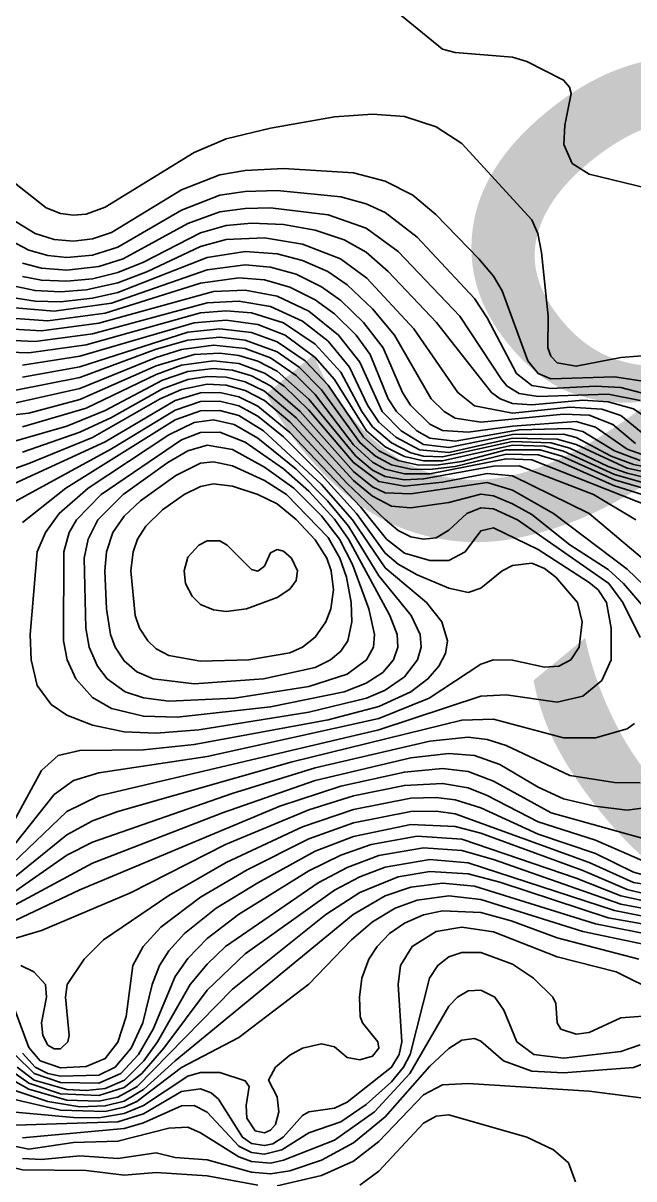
# Model space of a CAD drawing. Extents: x 474277 to 475042, y 254928 to 255625.
# Drawn here: x 474527.45 to 474534.8, y 255582.53 to 255596.45 of the extents above; entities that cross this region are included whole.
import ezdxf

# ---------------------------------------------------------------- set-up
doc = ezdxf.new("R2010")
doc.units = 0
doc.header["$MEASUREMENT"] = 0
doc.layers.add('BaseMapV2_DTM_export_MonNov09090547073261 — entities', color=1, linetype='CONTINUOUS')
doc.styles.get("Standard").update_dxf_attribs({"font": 'romans.shx'})

msp = doc.modelspace()

# ---------------------------------------------------------------- linework, layer by layer
at = {"layer": 'BaseMapV2_DTM_export_MonNov09090547073261 — entities', "color": 15, "linetype": 'Continuous', "true_color": 0xb7484b}
for points in [[(474535.106, 255594.426, 88.75), (474534.262, 255594.629, 88.75), (474534.06, 255594.758, 88.75), (474533.959, 255594.988, 88.75), (474533.969, 255595.218, 88.75), (474534.045, 255595.602, 88.75), (474534.027, 255595.678, 88.75), (474533.956, 255595.763, 88.75), (474533.513, 255595.985, 88.75), (474533.342, 255596.04, 88.75), (474532.652, 255596.095, 88.75), (474532.499, 255596.136, 88.75), (474531.56, 255596.905, 88.75)], [(474527.055, 255594.75, 88.75), (474527.724, 255594.222, 88.75), (474527.898, 255594.155, 88.75), (474528.052, 255594.136, 88.75), (474528.205, 255594.149, 88.75), (474528.435, 255594.231, 88.75), (474529.508, 255594.889, 88.75), (474529.892, 255595.055, 88.75), (474530.428, 255595.185, 88.75), (474531.195, 255595.319, 88.75), (474531.655, 255595.35, 88.75), (474532.039, 255595.324, 88.75), (474532.422, 255595.2, 88.75), (474532.729, 255594.997, 88.75), (474533.572, 255594.08, 88.75), (474533.644, 255593.915, 88.75), (474533.688, 255593.685, 88.75), (474533.771, 255592.918, 88.75), (474533.766, 255592.535, 88.75), (474533.802, 255592.437, 88.75), (474533.879, 255592.358, 88.75), (474534.109, 255592.315, 88.75), (474534.646, 255592.422, 88.75), (474535.259, 255592.47, 88.75)], [(474526.825, 255594.379, 89), (474527.591, 255593.913, 89), (474527.821, 255593.84, 89), (474528.052, 255593.822, 89), (474528.282, 255593.85, 89), (474528.512, 255593.928, 89), (474529.355, 255594.44, 89), (474529.815, 255594.621, 89), (474530.122, 255594.673, 89), (474530.582, 255594.699, 89), (474531.425, 255594.646, 89), (474531.809, 255594.545, 89), (474532.139, 255594.375, 89), (474532.418, 255594.145, 89), (474532.937, 255593.608, 89), (474533.112, 255593.401, 89), (474533.215, 255593.225, 89), (474533.524, 255592.381, 89), (474533.649, 255592.228, 89), (474533.802, 255592.163, 89), (474534.569, 255592.187, 89), (474535.412, 255592.058, 89)], [(474526.671, 255594.157, 89.25), (474527.515, 255593.713, 89.25), (474527.745, 255593.648, 89.25), (474527.975, 255593.626, 89.25), (474528.282, 255593.654, 89.25), (474528.588, 255593.749, 89.25), (474529.355, 255594.197, 89.25), (474529.815, 255594.374, 89.25), (474530.122, 255594.421, 89.25), (474530.505, 255594.432, 89.25), (474531.272, 255594.355, 89.25), (474531.579, 255594.271, 89.25), (474531.809, 255594.166, 89.25), (474532.192, 255593.871, 89.25), (474532.882, 255593.131, 89.25), (474533.035, 255592.898, 89.25), (474533.388, 255592.228, 89.25), (474533.572, 255592.082, 89.25), (474533.802, 255592.047, 89.25), (474534.339, 255592.076, 89.25), (474534.646, 255592.06, 89.25), (474535.412, 255591.86, 89.25)], [(474527.438, 255593.557, 89.5), (474527.668, 255593.496, 89.5), (474527.975, 255593.472, 89.5), (474528.358, 255593.517, 89.5), (474528.651, 255593.608, 89.5), (474529.432, 255594.035, 89.5), (474529.815, 255594.174, 89.5), (474530.122, 255594.217, 89.5), (474530.428, 255594.222, 89.5), (474531.119, 255594.138, 89.5), (474531.579, 255593.979, 89.5), (474531.962, 255593.699, 89.5), (474532.708, 255592.918, 89.5), (474533.211, 255592.151, 89.5), (474533.276, 255592.075, 89.5), (474533.419, 255591.985, 89.5), (474533.649, 255591.95, 89.5), (474534.492, 255591.98, 89.5), (474534.876, 255591.901, 89.5)], [(474527.438, 255593.398, 89.75), (474527.668, 255593.352, 89.75), (474527.975, 255593.338, 89.75), (474528.282, 255593.369, 89.75), (474528.588, 255593.446, 89.75), (474528.895, 255593.57, 89.75), (474529.585, 255593.923, 89.75), (474529.892, 255594.01, 89.75), (474530.198, 255594.04, 89.75), (474530.582, 255594.021, 89.75), (474530.965, 255593.954, 89.75), (474531.313, 255593.838, 89.75), (474531.579, 255593.688, 89.75), (474531.845, 255593.455, 89.75), (474532.426, 255592.841, 89.75), (474533.087, 255591.998, 89.75), (474533.193, 255591.921, 89.75), (474533.342, 255591.866, 89.75), (474533.572, 255591.85, 89.75), (474534.186, 255591.907, 89.75), (474534.492, 255591.886, 89.75), (474534.799, 255591.801, 89.75), (474535.074, 255591.615, 89.75)], [(474527.285, 255593.292, 90), (474527.591, 255593.227, 90), (474527.898, 255593.211, 90), (474528.205, 255593.236, 90), (474528.588, 255593.321, 90), (474528.945, 255593.455, 90), (474529.585, 255593.756, 90), (474529.892, 255593.842, 90), (474530.352, 255593.863, 90), (474530.812, 255593.787, 90), (474531.27, 255593.608, 90), (474531.585, 255593.378, 90), (474532.151, 255592.765, 90), (474532.682, 255591.998, 90), (474532.882, 255591.837, 90), (474533.342, 255591.75, 90), (474534.032, 255591.824, 90), (474534.416, 255591.8, 90), (474534.646, 255591.722, 90), (474534.952, 255591.474, 90)], [(474527.285, 255593.148, 90.25), (474527.591, 255593.1, 90.25), (474527.898, 255593.093, 90.25), (474528.282, 255593.134, 90.25), (474528.588, 255593.204, 90.25), (474529.662, 255593.625, 90.25), (474530.122, 255593.699, 90.25), (474530.505, 255593.669, 90.25), (474530.812, 255593.589, 90.25), (474531.115, 255593.455, 90.25), (474531.349, 255593.294, 90.25), (474531.655, 255593.006, 90.25), (474531.92, 255592.688, 90.25), (474532.362, 255591.921, 90.25), (474532.517, 255591.768, 90.25), (474532.652, 255591.69, 90.25), (474532.959, 255591.64, 90.25), (474533.956, 255591.737, 90.25), (474534.262, 255591.726, 90.25), (474534.549, 255591.615, 90.25), (474534.822, 255591.385, 90.25)], [(474527.208, 255593.029, 90.5), (474527.821, 255592.978, 90.5), (474528.512, 255593.075, 90.5), (474529.662, 255593.476, 90.5), (474530.122, 255593.537, 90.5), (474530.428, 255593.509, 90.5), (474530.735, 255593.423, 90.5), (474531.042, 255593.272, 90.5), (474531.272, 255593.106, 90.5), (474531.548, 255592.841, 90.5), (474531.784, 255592.535, 90.5), (474532.016, 255591.998, 90.5), (474532.111, 255591.845, 90.5), (474532.345, 255591.616, 90.5), (474532.499, 255591.541, 90.5), (474532.805, 255591.52, 90.5), (474533.342, 255591.595, 90.5), (474534.109, 255591.651, 90.5), (474534.339, 255591.582, 90.5), (474534.722, 255591.317, 90.5), (474534.959, 255591.231, 90.5)], [(474527.131, 255592.908, 90.75), (474527.745, 255592.863, 90.75), (474528.435, 255592.955, 90.75), (474529.585, 255593.314, 90.75), (474530.045, 255593.382, 90.75), (474530.352, 255593.356, 90.75), (474530.659, 255593.269, 90.75), (474530.965, 255593.114, 90.75), (474531.195, 255592.946, 90.75), (474531.456, 255592.688, 90.75), (474531.626, 255592.458, 90.75), (474531.843, 255591.921, 90.75), (474531.944, 255591.768, 90.75), (474532.187, 255591.538, 90.75), (474532.345, 255591.447, 90.75), (474532.652, 255591.414, 90.75), (474533.419, 255591.548, 90.75), (474534.032, 255591.567, 90.75), (474534.186, 255591.529, 90.75), (474534.569, 255591.297, 90.75), (474534.876, 255591.178, 90.75)], [(474527.055, 255592.779, 91), (474527.668, 255592.741, 91), (474528.358, 255592.833, 91), (474529.738, 255593.215, 91), (474530.122, 255593.231, 91), (474530.505, 255593.158, 91), (474530.889, 255592.979, 91), (474531.246, 255592.688, 91), (474531.502, 255592.365, 91), (474531.772, 255591.768, 91), (474531.999, 255591.538, 91), (474532.269, 255591.373, 91), (474532.575, 255591.335, 91), (474533.342, 255591.493, 91), (474533.956, 255591.495, 91), (474534.109, 255591.458, 91), (474534.527, 255591.231, 91), (474534.799, 255591.131, 91), (474535.259, 255591.039, 91)], [(474526.901, 255592.496, 91.5), (474527.515, 255592.475, 91.5), (474528.205, 255592.575, 91.5), (474529.585, 255592.958, 91.5), (474529.892, 255592.984, 91.5), (474530.198, 255592.958, 91.5), (474530.582, 255592.838, 91.5), (474530.965, 255592.581, 91.5), (474531.272, 255592.242, 91.5), (474531.525, 255591.768, 91.5), (474531.655, 255591.587, 91.5), (474531.885, 255591.391, 91.5), (474532.115, 255591.273, 91.5), (474532.269, 255591.231, 91.5), (474532.499, 255591.222, 91.5), (474533.342, 255591.407, 91.5), (474533.802, 255591.393, 91.5), (474534.032, 255591.329, 91.5), (474534.492, 255591.107, 91.5), (474534.722, 255591.028, 91.5), (474535.336, 255590.878, 91.5)], [(474526.978, 255592.641, 91.25), (474527.591, 255592.612, 91.25), (474528.282, 255592.707, 91.25), (474529.662, 255593.08, 91.25), (474530.045, 255593.101, 91.25), (474530.428, 255593.035, 91.25), (474530.812, 255592.859, 91.25), (474531.119, 255592.617, 91.25), (474531.379, 255592.305, 91.25), (474531.595, 255591.845, 91.25), (474531.732, 255591.642, 91.25), (474531.937, 255591.461, 91.25), (474532.222, 255591.308, 91.25), (474532.575, 255591.278, 91.25), (474533.342, 255591.448, 91.25), (474533.879, 255591.438, 91.25), (474534.109, 255591.372, 91.25), (474534.722, 255591.089, 91.25), (474535.336, 255590.954, 91.25)], [(474527.438, 255592.33, 91.75), (474528.128, 255592.436, 91.75), (474529.508, 255592.84, 91.75), (474529.892, 255592.872, 91.75), (474530.275, 255592.819, 91.75), (474530.604, 255592.688, 91.75), (474530.965, 255592.421, 91.75), (474531.195, 255592.157, 91.75), (474531.584, 255591.538, 91.75), (474531.809, 255591.343, 91.75), (474532.039, 255591.226, 91.75), (474532.269, 255591.176, 91.75), (474532.499, 255591.177, 91.75), (474533.342, 255591.364, 91.75), (474533.726, 255591.351, 91.75), (474533.956, 255591.291, 91.75), (474534.569, 255591.013, 91.75), (474535.683, 255590.694, 91.75)], [(474527.438, 255592.183, 92), (474528.128, 255592.309, 92), (474529.432, 255592.726, 92), (474529.815, 255592.766, 92), (474530.198, 255592.722, 92), (474530.505, 255592.611, 92), (474530.843, 255592.381, 92), (474531.119, 255592.089, 92), (474531.547, 255591.461, 92), (474531.732, 255591.298, 92), (474531.962, 255591.179, 92), (474532.192, 255591.128, 92), (474532.422, 255591.125, 92), (474532.729, 255591.169, 92), (474533.265, 255591.308, 92), (474533.672, 255591.308, 92), (474533.936, 255591.231, 92), (474534.569, 255590.947, 92), (474535.176, 255590.771, 92)], [(474527.361, 255592.026, 92.25), (474528.128, 255592.178, 92.25), (474529.048, 255592.522, 92.25), (474529.432, 255592.628, 92.25), (474529.815, 255592.665, 92.25), (474530.122, 255592.63, 92.25), (474530.505, 255592.49, 92.25), (474530.771, 255592.305, 92.25), (474531.042, 255592.029, 92.25), (474531.502, 255591.397, 92.25), (474531.691, 255591.231, 92.25), (474531.885, 255591.128, 92.25), (474532.115, 255591.077, 92.25), (474532.345, 255591.073, 92.25), (474532.652, 255591.109, 92.25), (474533.265, 255591.258, 92.25), (474533.649, 255591.249, 92.25), (474533.879, 255591.178, 92.25), (474534.569, 255590.873, 92.25), (474535.106, 255590.705, 92.25)], [(474527.361, 255591.875, 92.5), (474528.128, 255592.046, 92.5), (474529.048, 255592.422, 92.5), (474529.355, 255592.517, 92.5), (474529.738, 255592.569, 92.5), (474530.122, 255592.527, 92.5), (474530.428, 255592.415, 92.5), (474530.735, 255592.203, 92.5), (474530.965, 255591.973, 92.5), (474531.425, 255591.37, 92.5), (474531.655, 255591.16, 92.5), (474531.809, 255591.074, 92.5), (474532.039, 255591.02, 92.5), (474532.345, 255591.021, 92.5), (474533.265, 255591.2, 92.5), (474533.572, 255591.187, 92.5), (474535.016, 255590.618, 92.5)], [(474526.748, 255591.664, 92.75), (474527.515, 255591.75, 92.75), (474528.128, 255591.913, 92.75), (474529.048, 255592.32, 92.75), (474529.508, 255592.455, 92.75), (474529.815, 255592.474, 92.75), (474530.045, 255592.445, 92.75), (474530.275, 255592.375, 92.75), (474530.505, 255592.255, 92.75), (474530.889, 255591.92, 92.75), (474531.455, 255591.231, 92.75), (474531.655, 255591.063, 92.75), (474531.809, 255590.987, 92.75), (474532.039, 255590.948, 92.75), (474532.269, 255590.957, 92.75), (474533.112, 255591.112, 92.75), (474533.419, 255591.114, 92.75), (474534.314, 255590.771, 92.75), (474534.827, 255590.464, 92.75)], [(474527.361, 255591.417, 93.25), (474527.975, 255591.595, 93.25), (474528.435, 255591.784, 93.25), (474529.125, 255592.147, 93.25), (474529.432, 255592.252, 93.25), (474529.738, 255592.289, 93.25), (474529.968, 255592.267, 93.25), (474530.198, 255592.198, 93.25), (474530.428, 255592.078, 93.25), (474530.785, 255591.768, 93.25), (474531.425, 255591.047, 93.25), (474531.655, 255590.864, 93.25), (474531.809, 255590.792, 93.25), (474532.115, 255590.777, 93.25), (474533.035, 255590.915, 93.25), (474533.342, 255590.821, 93.25), (474533.833, 255590.541, 93.25), (474534.722, 255589.872, 93.25), (474535.029, 255589.574, 93.25)], [(474527.438, 255591.586, 93), (474528.205, 255591.81, 93), (474529.048, 255592.216, 93), (474529.355, 255592.328, 93), (474529.738, 255592.382, 93), (474530.045, 255592.347, 93), (474530.352, 255592.232, 93), (474530.592, 255592.075, 93), (474530.889, 255591.786, 93), (474531.424, 255591.155, 93), (474531.732, 255590.925, 93), (474532.039, 255590.869, 93), (474532.499, 255590.917, 93), (474533.035, 255591.023, 93), (474533.342, 255590.996, 93), (474534.262, 255590.542, 93), (474535.259, 255589.704, 93)], [(474527.438, 255591.28, 93.5), (474528.128, 255591.52, 93.5), (474528.512, 255591.698, 93.5), (474529.125, 255592.043, 93.5), (474529.432, 255592.156, 93.5), (474529.662, 255592.193, 93.5), (474529.892, 255592.184, 93.5), (474530.122, 255592.126, 93.5), (474530.352, 255592.015, 93.5), (474530.735, 255591.693, 93.5), (474531.425, 255590.939, 93.5), (474531.655, 255590.75, 93.5), (474531.885, 255590.63, 93.5), (474532.115, 255590.611, 93.5), (474532.575, 255590.675, 93.5), (474532.959, 255590.776, 93.5), (474533.112, 255590.754, 93.5), (474533.342, 255590.659, 93.5), (474533.572, 255590.529, 93.5), (474534.032, 255590.165, 93.5), (474534.492, 255589.865, 93.5), (474534.678, 255589.698, 93.5), (474534.952, 255589.38, 93.5)], [(474526.748, 255590.87, 93.75), (474527.515, 255591.143, 93.75), (474528.282, 255591.458, 93.75), (474529.097, 255591.921, 93.75), (474529.355, 255592.035, 93.75), (474529.662, 255592.099, 93.75), (474529.892, 255592.088, 93.75), (474530.122, 255592.024, 93.75), (474530.352, 255591.902, 93.75), (474530.659, 255591.644, 93.75), (474531.349, 255590.903, 93.75), (474531.809, 255590.47, 93.75), (474531.962, 255590.338, 93.75), (474532.115, 255590.261, 93.75), (474532.269, 255590.232, 93.75), (474532.422, 255590.25, 93.75), (474532.575, 255590.34, 93.75), (474532.792, 255590.541, 93.75), (474532.959, 255590.61, 93.75), (474533.112, 255590.597, 93.75), (474533.4, 255590.464, 93.75), (474534.499, 255589.698, 93.75), (474534.669, 255589.468, 93.75), (474534.876, 255589.049, 93.75)], [(474526.886, 255590.694, 94), (474528.435, 255591.406, 94), (474529.278, 255591.901, 94), (474529.585, 255591.994, 94), (474529.815, 255591.999, 94), (474530.045, 255591.948, 94), (474530.275, 255591.836, 94), (474530.659, 255591.517, 94), (474531.514, 255590.618, 94), (474531.823, 255590.234, 94), (474532.039, 255590.064, 94), (474532.345, 255589.975, 94), (474532.575, 255589.977, 94), (474532.77, 255590.081, 94), (474532.959, 255590.331, 94), (474533.112, 255590.37, 94), (474533.649, 255590.107, 94), (474534.262, 255589.712, 94), (474534.372, 255589.621, 94), (474534.472, 255589.468, 94), (474534.53, 255589.161, 94), (474534.529, 255588.778, 94), (474534.416, 255588.529, 94), (474534.186, 255588.341, 94), (474533.879, 255588.269, 94), (474533.265, 255588.356, 94), (474532.959, 255588.34, 94), (474531.73, 255587.934, 94), (474528.358, 255587.139, 94), (474527.975, 255586.95, 94), (474527.321, 255586.324, 94)], [(474526.943, 255590.464, 94.25), (474528.512, 255591.319, 94.25), (474529.278, 255591.788, 94.25), (474529.585, 255591.89, 94.25), (474529.815, 255591.896, 94.25), (474530.045, 255591.839, 94.25), (474530.275, 255591.715, 94.25), (474530.582, 255591.463, 94.25), (474531.042, 255591.006, 94.25), (474531.463, 255590.541, 94.25), (474531.809, 255590.063, 94.25), (474531.962, 255589.929, 94.25), (474532.192, 255589.804, 94.25), (474532.575, 255589.64, 94.25), (474532.805, 255589.59, 94.25), (474532.959, 255589.64, 94.25), (474533.217, 255589.851, 94.25), (474533.342, 255589.916, 94.25), (474533.572, 255589.941, 94.25), (474533.726, 255589.88, 94.25), (474533.861, 255589.774, 94.25), (474534.125, 255589.468, 94.25), (474534.178, 255589.238, 94.25), (474534.142, 255588.931, 94.25), (474534.042, 255588.778, 94.25), (474533.899, 255588.701, 94.25), (474533.726, 255588.689, 94.25), (474533.342, 255588.773, 94.25), (474533.112, 255588.78, 94.25), (474532.959, 255588.728, 94.25), (474532.338, 255588.318, 94.25), (474531.732, 255588.072, 94.25), (474529.662, 255587.615, 94.25), (474528.358, 255587.416, 94.25), (474528.052, 255587.324, 94.25), (474527.821, 255587.156, 94.25), (474527.344, 255586.554, 94.25)], [(474527.438, 255590.433, 94.5), (474527.962, 255590.848, 94.5), (474529.278, 255591.668, 94.5), (474529.585, 255591.778, 94.5), (474529.815, 255591.784, 94.5), (474530.045, 255591.72, 94.5), (474530.341, 255591.538, 94.5), (474531.042, 255590.89, 94.5), (474531.415, 255590.464, 94.5), (474531.809, 255589.888, 94.5), (474532.305, 255589.468, 94.5), (474532.49, 255589.238, 94.5), (474532.557, 255589.008, 94.5), (474532.533, 255588.854, 94.5), (474532.454, 255588.701, 94.5), (474532.321, 255588.548, 94.5), (474532.117, 255588.394, 94.5), (474531.732, 255588.216, 94.5), (474531.119, 255588.057, 94.5), (474529.508, 255587.758, 94.5), (474528.895, 255587.694, 94.5), (474528.128, 255587.688, 94.5), (474527.867, 255587.627, 94.5), (474527.668, 255587.445, 94.5), (474527.265, 255586.707, 94.5)], [(474529.562, 255587.934, 94.75), (474529.048, 255587.896, 94.75), (474528.665, 255587.912, 94.75), (474528.282, 255587.991, 94.75), (474527.975, 255588.113, 94.75), (474527.783, 255588.241, 94.75), (474527.617, 255588.471, 94.75), (474527.544, 255588.778, 94.75), (474527.532, 255589.084, 94.75), (474527.617, 255590.081, 94.75), (474527.717, 255590.311, 94.75), (474527.883, 255590.541, 94.75), (474528.232, 255590.848, 94.75), (474529.202, 255591.49, 94.75), (474529.508, 255591.636, 94.75), (474529.738, 255591.668, 94.75), (474529.989, 255591.615, 94.75), (474530.275, 255591.448, 94.75), (474530.735, 255591.075, 94.75), (474531.113, 255590.694, 94.75), (474531.367, 255590.388, 94.75), (474531.732, 255589.792, 94.75), (474532.12, 255589.314, 94.75), (474532.227, 255589.084, 94.75), (474532.239, 255588.931, 94.75), (474532.196, 255588.778, 94.75), (474532.039, 255588.575, 94.75), (474531.809, 255588.415, 94.75), (474531.583, 255588.318, 94.75), (474530.889, 255588.148, 94.75), (474529.562, 255587.934, 94.75)], [(474529.301, 255588.087, 95), (474528.895, 255588.1, 95), (474528.512, 255588.193, 95), (474528.282, 255588.325, 95), (474528.08, 255588.548, 95), (474527.979, 255588.778, 95), (474527.933, 255589.008, 95), (474527.936, 255590.081, 95), (474528.003, 255590.311, 95), (474528.091, 255590.464, 95), (474528.388, 255590.771, 95), (474529.355, 255591.428, 95), (474529.585, 255591.516, 95), (474529.815, 255591.522, 95), (474530.122, 255591.402, 95), (474530.582, 255591.08, 95), (474530.889, 255590.809, 95), (474531.195, 255590.474, 95), (474531.365, 255590.234, 95), (474531.862, 255589.314, 95), (474531.952, 255589.084, 95), (474531.96, 255588.931, 95), (474531.908, 255588.778, 95), (474531.778, 255588.624, 95), (474531.579, 255588.496, 95), (474531.315, 255588.394, 95), (474530.428, 255588.212, 95), (474529.301, 255588.087, 95)], [(474529.992, 255588.318, 95.25), (474529.202, 255588.28, 95.25), (474528.895, 255588.32, 95.25), (474528.677, 255588.394, 95.25), (474528.461, 255588.548, 95.25), (474528.341, 255588.701, 95.25), (474528.244, 255588.931, 95.25), (474528.201, 255589.161, 95.25), (474528.183, 255590.004, 95.25), (474528.23, 255590.234, 95.25), (474528.348, 255590.464, 95.25), (474528.653, 255590.771, 95.25), (474529.191, 255591.155, 95.25), (474529.432, 255591.296, 95.25), (474529.662, 255591.364, 95.25), (474529.968, 255591.313, 95.25), (474530.352, 255591.098, 95.25), (474530.707, 255590.848, 95.25), (474531.042, 255590.512, 95.25), (474531.258, 255590.234, 95.25), (474531.415, 255589.928, 95.25), (474531.611, 255589.391, 95.25), (474531.679, 255589.084, 95.25), (474531.666, 255588.931, 95.25), (474531.582, 255588.778, 95.25), (474531.349, 255588.606, 95.25), (474530.889, 255588.456, 95.25), (474529.992, 255588.318, 95.25)], [(474530.341, 255588.548, 95.5), (474529.508, 255588.488, 95.5), (474529.015, 255588.548, 95.5), (474528.818, 255588.634, 95.5), (474528.665, 255588.765, 95.5), (474528.555, 255588.931, 95.5), (474528.5, 255589.084, 95.5), (474528.45, 255589.391, 95.5), (474528.432, 255589.851, 95.5), (474528.453, 255590.081, 95.5), (474528.528, 255590.311, 95.5), (474528.665, 255590.51, 95.5), (474528.861, 255590.694, 95.5), (474529.287, 255591.001, 95.5), (474529.585, 255591.146, 95.5), (474529.738, 255591.165, 95.5), (474529.968, 255591.117, 95.5), (474530.352, 255590.937, 95.5), (474530.619, 255590.771, 95.5), (474531.119, 255590.254, 95.5), (474531.261, 255590.004, 95.5), (474531.342, 255589.774, 95.5), (474531.398, 255589.468, 95.5), (474531.405, 255589.238, 95.5), (474531.356, 255589.008, 95.5), (474531.272, 255588.881, 95.5), (474531.15, 255588.778, 95.5), (474530.965, 255588.687, 95.5), (474530.341, 255588.548, 95.5)], [(474530.164, 255588.778, 95.75), (474529.585, 255588.761, 95.75), (474529.202, 255588.831, 95.75), (474529.048, 255588.913, 95.75), (474528.947, 255589.008, 95.75), (474528.85, 255589.161, 95.75), (474528.798, 255589.314, 95.75), (474528.743, 255589.851, 95.75), (474528.771, 255590.081, 95.75), (474528.825, 255590.234, 95.75), (474528.925, 255590.388, 95.75), (474529.125, 255590.584, 95.75), (474529.385, 255590.771, 95.75), (474529.585, 255590.868, 95.75), (474529.738, 255590.897, 95.75), (474529.968, 255590.871, 95.75), (474530.275, 255590.77, 95.75), (474530.505, 255590.656, 95.75), (474530.735, 255590.47, 95.75), (474530.965, 255590.223, 95.75), (474531.105, 255590.004, 95.75), (474531.158, 255589.851, 95.75), (474531.185, 255589.621, 95.75), (474531.152, 255589.391, 95.75), (474531.094, 255589.238, 95.75), (474530.965, 255589.051, 95.75), (474530.812, 255588.931, 95.75), (474530.659, 255588.864, 95.75), (474530.164, 255588.778, 95.75)], [(474530.136, 255589.391, 96), (474529.892, 255589.362, 96), (474529.738, 255589.38, 96), (474529.585, 255589.447, 96), (474529.481, 255589.544, 96), (474529.403, 255589.698, 96), (474529.386, 255589.851, 96), (474529.432, 255590.014, 96), (474529.562, 255590.158, 96), (474529.662, 255590.211, 96), (474529.815, 255590.211, 96), (474529.904, 255590.158, 96), (474530.198, 255589.868, 96), (474530.275, 255589.845, 96), (474530.352, 255589.908, 96), (474530.428, 255590.066, 96), (474530.505, 255590.106, 96), (474530.582, 255590.088, 96), (474530.678, 255590.004, 96), (474530.753, 255589.851, 96), (474530.735, 255589.736, 96), (474530.659, 255589.63, 96), (474530.505, 255589.529, 96), (474530.136, 255589.391, 96)], [(474534.809, 255588.011, 93.75), (474534.722, 255587.948, 93.75), (474534.339, 255587.84, 93.75), (474533.956, 255587.838, 93.75), (474533.112, 255588.062, 93.75), (474532.729, 255588.05, 93.75), (474530.686, 255587.551, 93.75), (474528.588, 255586.95, 93.75), (474528.282, 255586.838, 93.75), (474527.975, 255586.67, 93.75), (474527.359, 255586.171, 93.75), (474526.886, 255585.864, 93.75), (474526.211, 255585.532, 93.75), (474525.633, 255585.327, 93.75)], [(474534.876, 255587.297, 93.5), (474534.569, 255587.299, 93.5), (474534.032, 255587.384, 93.5), (474533.265, 255587.747, 93.5), (474533.035, 255587.819, 93.5), (474532.805, 255587.846, 93.5), (474532.345, 255587.797, 93.5), (474530.965, 255587.478, 93.5), (474529.964, 255587.167, 93.5), (474528.282, 255586.583, 93.5), (474527.975, 255586.424, 93.5), (474527.361, 255585.997, 93.5), (474526.901, 255585.734, 93.5), (474526.211, 255585.423, 93.5), (474525.656, 255585.25, 93.5)], [(474535.106, 255587.021, 93.25), (474534.722, 255586.966, 93.25), (474534.333, 255587.014, 93.25), (474533.956, 255587.104, 93.25), (474533.649, 255587.243, 93.25), (474533.189, 255587.517, 93.25), (474532.882, 255587.626, 93.25), (474532.575, 255587.651, 93.25), (474532.115, 255587.596, 93.25), (474530.965, 255587.326, 93.25), (474529.849, 255586.937, 93.25), (474528.282, 255586.329, 93.25), (474526.989, 255585.634, 93.25)], [(474535.029, 255586.596, 93), (474533.806, 255586.937, 93), (474533.112, 255587.317, 93), (474532.805, 255587.435, 93), (474532.499, 255587.469, 93), (474532.039, 255587.426, 93), (474531.272, 255587.256, 93), (474530.537, 255587.014, 93), (474528.128, 255586.006, 93), (474527.208, 255585.57, 93), (474526.288, 255585.225, 93), (474525.905, 255585.115, 93), (474525.598, 255585.08, 93), (474525.368, 255585.092, 93), (474524.754, 255585.245, 93), (474524.141, 255585.339, 93), (474523.528, 255585.55, 93), (474523.374, 255585.565, 93), (474523.144, 255585.529, 93), (474522.838, 255585.373, 93), (474522.643, 255585.174, 93), (474522.51, 255584.944, 93), (474522.323, 255584.484, 93), (474522.26, 255584.407, 93)], [(474535.029, 255586.305, 92.75), (474534.339, 255586.606, 92.75), (474533.649, 255586.827, 92.75), (474533.035, 255587.146, 92.75), (474532.805, 255587.237, 92.75), (474532.499, 255587.289, 92.75), (474532.039, 255587.265, 92.75), (474531.425, 255587.139, 92.75), (474530.889, 255586.972, 92.75), (474529.886, 255586.554, 92.75), (474528.742, 255585.972, 92.75), (474527.668, 255585.519, 92.75), (474525.981, 255585.021, 92.75)], [(474535.029, 255586.155, 92.5), (474534.799, 255586.222, 92.5), (474534.339, 255586.447, 92.5), (474533.649, 255586.678, 92.5), (474532.959, 255586.996, 92.5), (474532.652, 255587.093, 92.5), (474532.422, 255587.121, 92.5), (474532.115, 255587.111, 92.5), (474531.425, 255586.977, 92.5), (474530.812, 255586.767, 92.5), (474529.892, 255586.338, 92.5), (474529.201, 255585.941, 92.5), (474528.416, 255585.404, 92.5), (474528.181, 255585.174, 92.5), (474527.976, 255584.867, 92.5), (474527.958, 255584.714, 92.5), (474528.002, 255584.254, 92.5), (474527.986, 255584.177, 92.5), (474527.898, 255584.093, 92.5), (474527.821, 255584.091, 92.5), (474527.745, 255584.137, 92.5), (474527.684, 255584.254, 92.5), (474527.667, 255584.407, 92.5), (474527.728, 255584.714, 92.5), (474527.716, 255584.867, 92.5), (474527.574, 255585.02, 92.5), (474527.419, 255585.097, 92.5)], [(474535.259, 255586.022, 92.25), (474534.799, 255586.097, 92.25), (474534.262, 255586.339, 92.25), (474532.652, 255586.925, 92.25), (474532.422, 255586.955, 92.25), (474532.115, 255586.95, 92.25), (474531.425, 255586.813, 92.25), (474530.889, 255586.622, 92.25), (474530.144, 255586.247, 92.25), (474529.585, 255585.919, 92.25), (474529.106, 255585.557, 92.25), (474528.891, 255585.327, 92.25), (474528.767, 255585.097, 92.25), (474528.688, 255584.484, 92.25), (474528.588, 255584.174, 92.25), (474528.435, 255583.975, 92.25), (474528.205, 255583.881, 92.25), (474527.898, 255583.862, 92.25), (474527.653, 255583.947, 92.25), (474527.515, 255584.11, 92.25), (474527.321, 255584.637, 92.25)], [(474534.952, 255585.956, 92), (474534.722, 255586.013, 92), (474534.186, 255586.242, 92), (474532.959, 255586.689, 92), (474532.652, 255586.772, 92), (474532.115, 255586.794, 92), (474531.425, 255586.652, 92), (474530.965, 255586.472, 92), (474530.272, 255586.094, 92), (474529.773, 255585.787, 92), (474529.392, 255585.48, 92), (474529.202, 255585.272, 92), (474529.09, 255585.097, 92), (474529.002, 255584.867, 92), (474528.887, 255584.407, 92), (474528.747, 255584.1, 92), (474528.555, 255583.87, 92), (474528.358, 255583.777, 92), (474527.898, 255583.763, 92), (474527.745, 255583.795, 92), (474527.591, 255583.873, 92), (474527.438, 255584.039, 92)], [(474535.029, 255585.853, 91.75), (474534.646, 255585.936, 91.75), (474534.109, 255586.15, 91.75), (474532.729, 255586.617, 91.75), (474532.192, 255586.653, 91.75), (474531.637, 255586.554, 91.75), (474531.272, 255586.426, 91.75), (474530.889, 255586.235, 91.75), (474530.039, 255585.711, 91.75), (474529.662, 255585.421, 91.75), (474529.432, 255585.181, 91.75), (474529.278, 255584.963, 91.75), (474529.013, 255584.33, 91.75), (474528.837, 255584.024, 91.75), (474528.624, 255583.794, 91.75), (474528.358, 255583.68, 91.75), (474527.898, 255583.685, 91.75), (474527.578, 255583.794, 91.75), (474527.347, 255584.024, 91.75)], [(474535.029, 255585.762, 91.5), (474534.646, 255585.836, 91.5), (474533.112, 255586.374, 91.5), (474532.729, 255586.481, 91.5), (474532.269, 255586.513, 91.5), (474531.732, 255586.42, 91.5), (474531.349, 255586.278, 91.5), (474530.999, 255586.094, 91.5), (474529.885, 255585.327, 91.5), (474529.662, 255585.114, 91.5), (474529.46, 255584.867, 91.5), (474529.066, 255584.177, 91.5), (474528.9, 255583.947, 91.5), (474528.666, 255583.717, 91.5), (474528.435, 255583.615, 91.5), (474528.205, 255583.59, 91.5), (474527.975, 255583.604, 91.5), (474527.581, 255583.717, 91.5), (474527.376, 255583.87, 91.5)], [(474535.029, 255585.668, 91.25), (474534.569, 255585.757, 91.25), (474532.805, 255586.332, 91.25), (474532.345, 255586.372, 91.25), (474531.809, 255586.281, 91.25), (474531.502, 255586.166, 91.25), (474531.195, 255586.004, 91.25), (474530.122, 255585.236, 91.25), (474529.662, 255584.801, 91.25), (474529.141, 255584.1, 91.25), (474528.876, 255583.794, 91.25), (474528.665, 255583.625, 91.25), (474528.358, 255583.529, 91.25), (474527.898, 255583.552, 91.25), (474527.515, 255583.68, 91.25), (474527.353, 255583.794, 91.25)], [(474535.106, 255585.562, 91), (474534.492, 255585.672, 91), (474533.189, 255586.102, 91), (474532.805, 255586.2, 91), (474532.345, 255586.227, 91), (474531.962, 255586.163, 91), (474531.502, 255585.977, 91), (474531.093, 255585.711, 91), (474529.968, 255584.81, 91), (474528.822, 255583.64, 91), (474528.588, 255583.51, 91), (474528.358, 255583.461, 91), (474527.975, 255583.475, 91), (474527.515, 255583.605, 91), (474527.322, 255583.717, 91)], [(474535.106, 255585.445, 90.75), (474534.339, 255585.598, 90.75), (474532.882, 255586.052, 90.75), (474532.499, 255586.087, 90.75), (474532.115, 255586.039, 90.75), (474531.809, 255585.934, 90.75), (474531.422, 255585.711, 90.75), (474529.278, 255583.948, 90.75), (474528.895, 255583.601, 90.75), (474528.665, 255583.464, 90.75), (474528.435, 255583.405, 90.75), (474528.128, 255583.394, 90.75), (474527.745, 255583.457, 90.75), (474527.361, 255583.588, 90.75)], [(474535.259, 255585.281, 90.5), (474534.186, 255585.506, 90.5), (474532.959, 255585.893, 90.5), (474532.575, 255585.934, 90.5), (474532.192, 255585.883, 90.5), (474531.927, 255585.787, 90.5), (474531.655, 255585.623, 90.5), (474531.403, 255585.404, 90.5), (474530.889, 255584.873, 90.5), (474530.045, 255584.229, 90.5), (474529.355, 255583.868, 90.5), (474528.818, 255583.457, 90.5), (474528.665, 255583.389, 90.5), (474528.435, 255583.339, 90.5), (474527.898, 255583.354, 90.5), (474526.825, 255583.604, 90.5)], [(474534.863, 255585.174, 90.25), (474533.879, 255585.429, 90.25), (474533.323, 255585.634, 90.25), (474532.959, 255585.734, 90.25), (474532.499, 255585.754, 90.25), (474532.269, 255585.706, 90.25), (474532.039, 255585.607, 90.25), (474531.858, 255585.48, 90.25), (474531.711, 255585.327, 90.25), (474531.612, 255585.174, 90.25), (474531.528, 255584.944, 90.25), (474531.496, 255584.714, 90.25), (474531.505, 255584.484, 90.25), (474531.533, 255584.407, 90.25), (474531.72, 255584.177, 90.25), (474531.73, 255584.1, 90.25), (474531.655, 255584.006, 90.25), (474531.502, 255583.96, 90.25), (474531.349, 255583.987, 90.25), (474531.195, 255584.115, 90.25), (474531.042, 255584.153, 90.25), (474530.812, 255584.102, 90.25), (474530.659, 255584.016, 90.25), (474530.488, 255583.87, 90.25), (474530.403, 255583.717, 90.25), (474530.505, 255583.515, 90.25), (474530.528, 255583.334, 90.25), (474530.485, 255583.18, 90.25), (474530.428, 255583.111, 90.25), (474530.352, 255583.08, 90.25), (474530.242, 255583.104, 90.25), (474530.143, 255583.257, 90.25), (474530.133, 255583.41, 90.25), (474530.171, 255583.64, 90.25), (474530.122, 255583.707, 90.25), (474529.815, 255583.808, 90.25), (474529.585, 255583.806, 90.25), (474529.432, 255583.764, 90.25), (474528.898, 255583.41, 90.25), (474528.665, 255583.313, 90.25), (474528.358, 255583.263, 90.25), (474528.052, 255583.264, 90.25), (474527.131, 255583.35, 90.25)], [(474535.106, 255584.765, 90), (474534.588, 255585.02, 90), (474533.879, 255585.199, 90), (474533.112, 255585.502, 90), (474532.729, 255585.557, 90), (474532.422, 255585.505, 90), (474532.133, 255585.327, 90), (474531.993, 255585.097, 90), (474531.965, 255584.867, 90), (474532.008, 255584.177, 90), (474531.975, 255584.024, 90), (474531.885, 255583.871, 90), (474531.349, 255583.449, 90), (474531.195, 255583.377, 90), (474530.889, 255583.334, 90), (474530.812, 255583.29, 90), (474530.58, 255583.027, 90), (474530.455, 255582.95, 90), (474530.352, 255582.927, 90), (474530.198, 255582.954, 90), (474530.09, 255583.027, 90), (474529.799, 255583.487, 90), (474529.71, 255583.564, 90), (474529.585, 255583.612, 90), (474529.355, 255583.579, 90), (474528.895, 255583.311, 90), (474528.588, 255583.213, 90), (474527.361, 255583.175, 90)], [(474535.182, 255584.508, 89.75), (474534.646, 255584.464, 89.75), (474534.262, 255584.291, 89.75), (474534.109, 255584.271, 89.75), (474533.923, 255584.33, 89.75), (474533.877, 255584.407, 89.75), (474533.864, 255584.637, 89.75), (474533.828, 255584.714, 89.75), (474533.592, 255584.944, 89.75), (474533.342, 255585.112, 89.75), (474532.959, 255585.254, 89.75), (474532.729, 255585.253, 89.75), (474532.575, 255585.201, 89.75), (474532.44, 255585.097, 89.75), (474532.34, 255584.944, 89.75), (474532.108, 255584.024, 89.75), (474532.027, 255583.87, 89.75), (474531.885, 255583.697, 89.75), (474531.579, 255583.42, 89.75), (474531.272, 255583.215, 89.75), (474530.889, 255583.081, 89.75), (474530.561, 255582.874, 89.75), (474530.352, 255582.822, 89.75), (474530.198, 255582.844, 89.75), (474530.045, 255582.92, 89.75), (474529.662, 255583.33, 89.75), (474529.508, 255583.411, 89.75), (474529.355, 255583.405, 89.75), (474528.895, 255583.201, 89.75), (474528.665, 255583.131, 89.75), (474527.438, 255583.021, 89.75)], [(474534.876, 255584.14, 89.5), (474534.646, 255584.062, 89.5), (474533.956, 255583.981, 89.5), (474533.596, 255584.024, 89.5), (474533.392, 255584.177, 89.5), (474533.235, 255584.56, 89.5), (474533.126, 255584.714, 89.5), (474532.959, 255584.8, 89.5), (474532.805, 255584.79, 89.5), (474532.677, 255584.714, 89.5), (474532.575, 255584.608, 89.5), (474532.103, 255583.794, 89.5), (474531.677, 255583.334, 89.5), (474531.195, 255582.994, 89.5), (474530.582, 255582.75, 89.5), (474530.428, 255582.717, 89.5), (474530.198, 255582.735, 89.5), (474530.045, 255582.79, 89.5), (474529.585, 255583.082, 89.5), (474529.432, 255583.147, 89.5), (474529.202, 255583.137, 89.5), (474528.588, 255582.979, 89.5), (474528.052, 255582.966, 89.5), (474527.515, 255582.883, 89.5), (474527.208, 255582.95, 89.5)], [(474535.029, 255583.955, 89.25), (474534.799, 255583.867, 89.25), (474533.956, 255583.803, 89.25), (474533.572, 255583.822, 89.25), (474533.231, 255583.947, 89.25), (474532.959, 255584.184, 89.25), (474532.882, 255584.216, 89.25), (474532.729, 255584.198, 89.25), (474532.575, 255584.097, 89.25), (474532.345, 255583.882, 89.25), (474531.809, 255583.273, 89.25), (474531.425, 255582.959, 89.25), (474531.042, 255582.75, 89.25), (474530.659, 255582.624, 89.25), (474530.428, 255582.585, 89.25), (474530.198, 255582.607, 89.25), (474529.662, 255582.757, 89.25), (474529.278, 255582.783, 89.25), (474529.048, 255582.84, 89.25), (474528.588, 255582.773, 89.25), (474528.128, 255582.803, 89.25), (474527.668, 255582.759, 89.25), (474527.438, 255582.77, 89.25)], [(474538.397, 255582.413, 89), (474538.491, 255582.72, 89), (474538.725, 255583.18, 89), (474538.758, 255583.334, 89), (474538.736, 255583.487, 89), (474538.556, 255583.772, 89), (474538.256, 255584.024, 89), (474537.866, 255584.198, 89), (474537.406, 255584.293, 89), (474536.563, 255584.255, 89), (474536.179, 255584.174, 89), (474535.794, 255584.024, 89), (474535.182, 255583.577, 89), (474534.952, 255583.496, 89), (474534.262, 255583.583, 89), (474532.805, 255583.676, 89), (474532.499, 255583.657, 89), (474532.269, 255583.538, 89), (474531.732, 255582.978, 89), (474531.425, 255582.741, 89), (474531.042, 255582.567, 89), (474530.505, 255582.444, 89)], [(474530.275, 255582.45, 89), (474529.662, 255582.563, 89), (474529.048, 255582.604, 89), (474528.665, 255582.569, 89), (474528.205, 255582.627, 89), (474527.438, 255582.635, 89), (474527.208, 255582.692, 89), (474526.196, 255583.104, 89), (474525.751, 255583.245, 89), (474525.214, 255583.33, 89), (474524.141, 255583.417, 89), (474523.068, 255583.238, 89), (474521.764, 255582.903, 89), (474520.921, 255582.735, 89), (474519.77, 255582.43, 89)], [(474534.099, 255582.49, 88.75), (474534.013, 255582.72, 88.75), (474533.835, 255582.874, 88.75), (474533.515, 255583.027, 88.75), (474532.575, 255583.299, 88.75), (474532.422, 255583.282, 88.75), (474532.269, 255583.197, 88.75), (474531.732, 255582.619, 88.75), (474531.502, 255582.45, 88.75)]]:
    msp.add_polyline3d(points, dxfattribs=at)

# ---------------------------------------------------------------- texts
at = {"layer": 'BaseMapV2_DTM_export_MonNov09090547073261 — entities', "color": 250, "true_color": 0x323232, "insert": (474529.71, 255592.644), "char_height": 0.2, "width": 17.61571, "attachment_point": 7, "rotation": 309.4625}
msp.add_mtext('\\fOpen Sans|i0|b0;\\H7.02279;93\\~m', dxfattribs=at)

doc.saveas('drawing.dxf')
